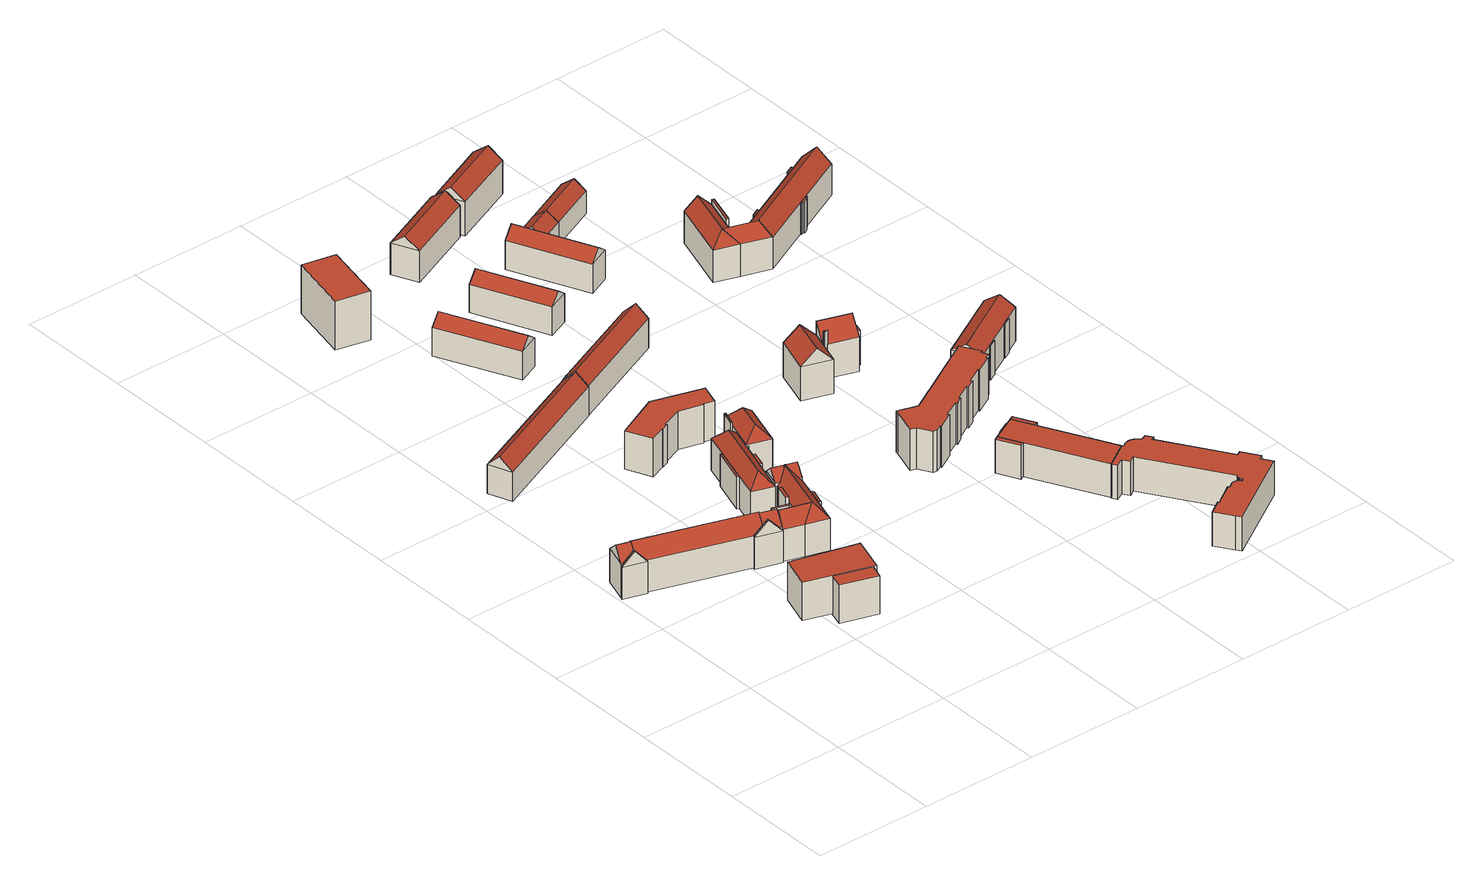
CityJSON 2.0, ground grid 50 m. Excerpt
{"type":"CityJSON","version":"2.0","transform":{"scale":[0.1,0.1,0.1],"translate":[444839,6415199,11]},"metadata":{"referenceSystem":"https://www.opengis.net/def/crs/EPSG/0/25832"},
"CityObjects":{
"building1":{"type":"Building","attributes":{"name":"Nerlichsweg","function":"31001_1010"},"children":["building1-1","building1-2","building1-3","building1-4","building1-5"]},
"building1-1":{"type":"BuildingPart","attributes":{"roofType":"3100","measuredHeight":19.76,"storeysAboveGround":4},"parents":["building1"],"geometry":[{"type":"Solid","lod":"2","boundaries":[[[[0,1,2,3]],[[4,5,1,0]],[[6,7,5,4]],[[3,2,7,6]],[[0,8,4]],[[6,9,3]],[[3,9,8,0]],[[4,8,9,6]],[[1,5,7,2]]]],"semantics":{"surfaces":[{"type":"WallSurface"},{"type":"RoofSurface","Flaechenneigung":"48.3747863686799","Flaechenrichtung":"17.4961596519196","Flaechengroesse":"45.4324639166376"},{"type":"RoofSurface","Flaechenneigung":"48.3749608486403","Flaechenrichtung":"197.49379833138","Flaechengroesse":"45.4024638697782"},{"type":"GroundSurface"}],"values":[[0,0,0,0,0,0,1,2,3]]}}]},
"building1-2":{"type":"BuildingPart","attributes":{"roofType":"3100","measuredHeight":19.71,"storeysAboveGround":4},"parents":["building1"],"geometry":[{"type":"Solid","lod":"2","boundaries":[[[[10,11,12,13]],[[14,15,11,10]],[[16,5,15,14]],[[13,12,5,16]],[[10,17,14]],[[16,18,13]],[[13,18,17,10]],[[14,17,18,16]],[[11,15,5,12]]]],"semantics":{"surfaces":[{"type":"WallSurface"},{"type":"RoofSurface","Flaechenneigung":"46.5723886862439","Flaechenrichtung":"17.5188715845536","Flaechengroesse":"418.518087130703"},{"type":"RoofSurface","Flaechenneigung":"46.5723923785247","Flaechenrichtung":"197.501367905763","Flaechengroesse":"418.530793510477"},{"type":"GroundSurface"}],"values":[[0,0,0,0,0,0,1,2,3]]}}]},
"building1-3":{"type":"BuildingPart","attributes":{"roofType":"3100","measuredHeight":19.78,"storeysAboveGround":4},"parents":["building1"],"geometry":[{"type":"Solid","lod":"2","boundaries":[[[[19,20,21,22]],[[23,24,20,19]],[[25,15,24,23]],[[22,21,15,25]],[[19,26,23]],[[25,27,22]],[[22,27,26,19]],[[23,26,27,25]],[[20,24,15,21]]]],"semantics":{"surfaces":[{"type":"WallSurface"},{"type":"RoofSurface","Flaechenneigung":"48.2441351852865","Flaechenrichtung":"17.5019211493828","Flaechengroesse":"48.0846413065926"},{"type":"RoofSurface","Flaechenneigung":"48.2439892260513","Flaechenrichtung":"197.495717259937","Flaechengroesse":"48.0973239271994"},{"type":"GroundSurface"}],"values":[[0,0,0,0,0,0,1,2,3]]}}]},
"building1-4":{"type":"BuildingPart","attributes":{"roofType":"3100","measuredHeight":19.9,"storeysAboveGround":4},"parents":["building1"],"geometry":[{"type":"Solid","lod":"2","boundaries":[[[[28,29,24,30]],[[31,32,29,28]],[[33,34,32,31]],[[30,24,34,33]],[[28,35,31]],[[33,36,30]],[[30,36,35,28]],[[31,35,36,33]],[[29,32,34,24]]]],"semantics":{"surfaces":[{"type":"WallSurface"},{"type":"RoofSurface","Flaechenneigung":"43.4876445818154","Flaechenrichtung":"107.510559779453","Flaechengroesse":"8.16888816724784"},{"type":"RoofSurface","Flaechenneigung":"43.4868604493693","Flaechenrichtung":"287.541836632266","Flaechengroesse":"8.16662754990904"},{"type":"GroundSurface"}],"values":[[0,0,0,0,0,0,1,2,3]]}}]},
"building1-5":{"type":"BuildingPart","attributes":{"roofType":"3100","measuredHeight":19.8,"storeysAboveGround":4},"parents":["building1"],"geometry":[{"type":"Solid","lod":"2","boundaries":[[[[37,38,39,40]],[[41,42,38,37]],[[43,7,42,41]],[[40,39,7,43]],[[37,44,41]],[[43,45,40]],[[40,45,44,37]],[[41,44,45,43]],[[38,42,7,39]]]],"semantics":{"surfaces":[{"type":"WallSurface"},{"type":"RoofSurface","Flaechenneigung":"40.9968684888485","Flaechenrichtung":"107.470721055647","Flaechengroesse":"6.77630783550925"},{"type":"RoofSurface","Flaechenneigung":"40.9972718735318","Flaechenrichtung":"287.482935167426","Flaechengroesse":"6.77770024238914"},{"type":"GroundSurface"}],"values":[[0,0,0,0,0,0,1,2,3]]}}]},
"building2":{"type":"Building","attributes":{"name":"Hammer Steindamm","function":"31001_1010"},"children":["building2-1","building2-2"]},
"building2-1":{"type":"BuildingPart","attributes":{"roofType":"1000","measuredHeight":16.77,"storeysAboveGround":7},"parents":["building2"],"geometry":[{"type":"Solid","lod":"2","boundaries":[[[[46,47,48,49]],[[50,51,47,46]],[[52,53,51,50]],[[49,48,53,52]],[[50,46,49,52]],[[47,51,53,48]]]],"semantics":{"surfaces":[{"type":"WallSurface"},{"type":"RoofSurface","Flaechenneigung":"90","Flaechenrichtung":"0","Flaechengroesse":"440.060818490972"},{"type":"GroundSurface"}],"values":[[0,0,0,0,1,2]]}}]},
"building2-2":{"type":"BuildingPart","attributes":{"roofType":"1000","measuredHeight":16.67,"storeysAboveGround":7},"parents":["building2"],"geometry":[{"type":"Solid","lod":"2","boundaries":[[[[54,55,56,57]],[[58,59,55,54]],[[60,61,59,58]],[[57,56,61,60]],[[58,54,57,60]],[[55,59,61,56]]]],"semantics":{"surfaces":[{"type":"WallSurface"},{"type":"RoofSurface","Flaechenneigung":"90","Flaechenrichtung":"0","Flaechengroesse":"104.584311201492"},{"type":"GroundSurface"}],"values":[[0,0,0,0,1,2]]}}]},
"building3":{"type":"Building","attributes":{"name":"GriesstraÃe","function":"31001_1010","yearOfConstruction":1957,"roofType":"3100","measuredHeight":17.76,"storeysAboveGround":4},"geometry":[{"type":"Solid","lod":"2","boundaries":[[[[62,63,64,65]],[[66,67,63,62]],[[68,69,67,66]],[[65,64,69,68]],[[62,70,66]],[[68,71,65]],[[65,71,70,62]],[[66,70,71,68]],[[63,67,69,64]]]],"semantics":{"surfaces":[{"type":"WallSurface"},{"type":"RoofSurface","Flaechenneigung":"45.3784375980943","Flaechenrichtung":"336.316038890547","Flaechengroesse":"453.516668318772"},{"type":"RoofSurface","Flaechenneigung":"45.3782904466207","Flaechenrichtung":"156.293088631143","Flaechengroesse":"455.570793759997"},{"type":"GroundSurface"}],"values":[[0,0,0,0,0,0,1,2,3]]}}]},
"building4":{"type":"Building","attributes":{"name":"Hammer Steindamm","function":"31001_1010"},"children":["building4-1","building4-2","building4-3","building4-4","building4-5","building4-6","building4-7","building4-8","building4-9","building4-10","building4-11","building4-12","building4-13"]},
"building4-1":{"type":"BuildingPart","attributes":{"roofType":"1000","measuredHeight":16.24,"storeysAboveGround":4},"parents":["building4"],"geometry":[{"type":"Solid","lod":"2","boundaries":[[[[72,73,74,75]],[[76,77,73,72]],[[78,79,77,76]],[[75,74,79,78]],[[76,72,75,78]],[[73,77,79,74]]]],"semantics":{"surfaces":[{"type":"WallSurface"},{"type":"RoofSurface","Flaechenneigung":"90","Flaechenrichtung":"0","Flaechengroesse":"8.75084714607713"},{"type":"GroundSurface"}],"values":[[0,0,0,0,1,2]]}}]},
"building4-2":{"type":"BuildingPart","attributes":{"roofType":"3200","measuredHeight":19.33,"storeysAboveGround":4},"parents":["building4"],"geometry":[{"type":"Solid","lod":"2","boundaries":[[[[80,81,82,83]],[[84,85,81,80]],[[86,87,85,84]],[[83,82,87,86]],[[80,88,84]],[[86,89,83]],[[83,89,88,80]],[[84,88,89,86]],[[81,85,87,82]]]],"semantics":{"surfaces":[{"type":"WallSurface"},{"type":"RoofSurface","Flaechenneigung":"44.0014424039944","Flaechenrichtung":"197.491570124094","Flaechengroesse":"36.7698563870074"},{"type":"RoofSurface","Flaechenneigung":"-39.8923102227374","Flaechenrichtung":"17.6939614785929","Flaechengroesse":"34.0203543014493"},{"type":"RoofSurface","Flaechenneigung":"42.6659498970158","Flaechenrichtung":"107.547701897758","Flaechengroesse":"193.642006924269"},{"type":"RoofSurface","Flaechenneigung":"42.6659517224614","Flaechenrichtung":"287.687378870757","Flaechengroesse":"193.768410367662"},{"type":"GroundSurface"}],"values":[[0,0,0,0,1,2,3,4,5]]}}]},
"building4-3":{"type":"BuildingPart","attributes":{"roofType":"5000","measuredHeight":19.28,"storeysAboveGround":4},"parents":["building4"],"geometry":[{"type":"Solid","lod":"2","boundaries":[[[[90,91,92,93]],[[84,85,91,90]],[[94,95,85,84]],[[93,92,95,94]],[[90,88,84]],[[94,96,93]],[[93,96,88,90]],[[84,88,96,94]],[[91,85,95,92]]]],"semantics":{"surfaces":[{"type":"WallSurface"},{"type":"RoofSurface","Flaechenneigung":"-42.8195178602194","Flaechenrichtung":"107.755361672757","Flaechengroesse":"37.1265691501325"},{"type":"RoofSurface","Flaechenneigung":"44.3243543427901","Flaechenrichtung":"17.5388598976386","Flaechengroesse":"81.2617392083959"},{"type":"RoofSurface","Flaechenneigung":"44.3245085842006","Flaechenrichtung":"197.512429813629","Flaechengroesse":"81.0886519534278"},{"type":"GroundSurface"}],"values":[[0,0,0,0,1,0,2,3,4]]}}]},
"building4-4":{"type":"BuildingPart","attributes":{"roofType":"3200","measuredHeight":19.33,"storeysAboveGround":4},"parents":["building4"],"geometry":[{"type":"Solid","lod":"2","boundaries":[[[[97,98,99,100]],[[101,102,98,97]],[[103,104,102,101]],[[100,99,104,103]],[[97,105,101]],[[103,106,100]],[[100,106,105,97]],[[101,105,106,103]],[[98,102,104,99]]]],"semantics":{"surfaces":[{"type":"WallSurface"},{"type":"RoofSurface","Flaechenneigung":"39.9669427062067","Flaechenrichtung":"17.7987829821917","Flaechengroesse":"35.1533227748301"},{"type":"RoofSurface","Flaechenneigung":"39.9670143246078","Flaechenrichtung":"197.693961501557","Flaechengroesse":"34.6181283445134"},{"type":"RoofSurface","Flaechenneigung":"42.0277194470229","Flaechenrichtung":"287.589515886979","Flaechengroesse":"243.436978163127"},{"type":"RoofSurface","Flaechenneigung":"42.0279330773196","Flaechenrichtung":"107.719484202186","Flaechengroesse":"243.370641302178"},{"type":"GroundSurface"}],"values":[[0,0,0,0,1,2,3,4,5]]}}]},
"building4-5":{"type":"BuildingPart","attributes":{"roofType":"1000","measuredHeight":13.89,"storeysAboveGround":4},"parents":["building4"],"geometry":[{"type":"Solid","lod":"2","boundaries":[[[[107,108,109,110]],[[111,112,108,107]],[[110,109,112,111]],[[107,110,111]],[[108,112,109]]]],"semantics":{"surfaces":[{"type":"WallSurface"},{"type":"RoofSurface","Flaechenneigung":"90","Flaechenrichtung":"0","Flaechengroesse":"1.17862405068132"},{"type":"GroundSurface"}],"values":[[0,0,0,1,2]]}}]},
"building4-6":{"type":"BuildingPart","attributes":{"roofType":"3100","measuredHeight":19.24,"storeysAboveGround":4},"parents":["building4"],"geometry":[{"type":"Solid","lod":"2","boundaries":[[[[113,104,82,114]],[[115,112,104,113]],[[116,117,112,115]],[[114,82,117,116]],[[113,118,115]],[[116,119,114]],[[114,119,118,113]],[[115,118,119,116]],[[104,112,117,82]]]],"semantics":{"surfaces":[{"type":"WallSurface"},{"type":"RoofSurface","Flaechenneigung":"47.5518102592115","Flaechenrichtung":"197.64403067092","Flaechengroesse":"63.1415230914109"},{"type":"RoofSurface","Flaechenneigung":"47.5518429396732","Flaechenrichtung":"17.5438627475772","Flaechengroesse":"63.0127213124304"},{"type":"GroundSurface"}],"values":[[0,0,0,0,0,0,1,2,3]]}}]},
"building4-7":{"type":"BuildingPart","attributes":{"roofType":"1000","measuredHeight":16.36,"storeysAboveGround":4},"parents":["building4"],"geometry":[{"type":"Solid","lod":"2","boundaries":[[[[120,121,92,122]],[[123,124,121,120]],[[125,126,124,123]],[[122,92,126,125]],[[123,120,122,125]],[[121,124,126,92]]]],"semantics":{"surfaces":[{"type":"WallSurface"},{"type":"RoofSurface","Flaechenneigung":"90","Flaechenrichtung":"0","Flaechengroesse":"7.48510763414799"},{"type":"GroundSurface"}],"values":[[0,0,0,0,1,2]]}}]},
"building4-8":{"type":"BuildingPart","attributes":{"roofType":"1000","measuredHeight":13.89,"storeysAboveGround":4},"parents":["building4"],"geometry":[{"type":"Solid","lod":"2","boundaries":[[[[127,128,129,130]],[[131,132,128,127]],[[133,134,132,131]],[[130,129,134,133]],[[131,127,130,133]],[[128,132,134,129]]]],"semantics":{"surfaces":[{"type":"WallSurface"},{"type":"RoofSurface","Flaechenneigung":"90","Flaechenrichtung":"0","Flaechengroesse":"14.5165716471169"},{"type":"GroundSurface"}],"values":[[0,0,0,0,1,2]]}}]},
"building4-9":{"type":"BuildingPart","attributes":{"roofType":"3200","measuredHeight":19.35,"storeysAboveGround":4},"parents":["building4"],"geometry":[{"type":"Solid","lod":"2","boundaries":[[[[135,136,137,138]],[[139,140,136,135]],[[141,142,140,139]],[[138,137,142,141]],[[135,143,139]],[[141,144,138]],[[138,144,143,135]],[[139,143,144,141]],[[136,140,142,137]]]],"semantics":{"surfaces":[{"type":"WallSurface"},{"type":"RoofSurface","Flaechenneigung":"38.943680891509","Flaechenrichtung":"197.604805606294","Flaechengroesse":"33.9032884919184"},{"type":"RoofSurface","Flaechenneigung":"38.9437986380033","Flaechenrichtung":"17.487582447825","Flaechengroesse":"33.6342818892592"},{"type":"RoofSurface","Flaechenneigung":"45.3377817575485","Flaechenrichtung":"107.643819131723","Flaechengroesse":"115.831824766878"},{"type":"RoofSurface","Flaechenneigung":"45.3376216034785","Flaechenrichtung":"287.791164459571","Flaechengroesse":"115.755821014321"},{"type":"GroundSurface"}],"values":[[0,0,0,0,1,2,3,4,5]]}}]},
"building4-10":{"type":"BuildingPart","attributes":{"roofType":"1000","measuredHeight":13.89,"storeysAboveGround":4},"parents":["building4"],"geometry":[{"type":"Solid","lod":"2","boundaries":[[[[145,146,147,148]],[[149,140,146,145]],[[148,147,140,149]],[[145,148,149]],[[146,140,147]]]],"semantics":{"surfaces":[{"type":"WallSurface"},{"type":"RoofSurface","Flaechenneigung":"90","Flaechenrichtung":"0","Flaechengroesse":"0.500399218227133"},{"type":"GroundSurface"}],"values":[[0,0,0,1,2]]}}]},
"building4-11":{"type":"BuildingPart","attributes":{"roofType":"1000","measuredHeight":15.7,"storeysAboveGround":4},"parents":["building4"],"geometry":[{"type":"Solid","lod":"2","boundaries":[[[[150,151,152,153]],[[154,155,151,150]],[[156,142,155,154]],[[153,152,142,156]],[[154,150,153,156]],[[151,155,142,152]]]],"semantics":{"surfaces":[{"type":"WallSurface"},{"type":"RoofSurface","Flaechenneigung":"90","Flaechenrichtung":"0","Flaechengroesse":"3.64856554781484"},{"type":"GroundSurface"}],"values":[[0,0,0,0,1,2]]}}]},
"building4-12":{"type":"BuildingPart","attributes":{"roofType":"2100","measuredHeight":14.22,"storeysAboveGround":4},"parents":["building4"],"geometry":[{"type":"Solid","lod":"2","boundaries":[[[[157,158,159,160]],[[161,162,158,157]],[[163,164,162,161]],[[160,159,164,163]],[[161,157,160,163]],[[158,162,164,159]]]],"semantics":{"surfaces":[{"type":"WallSurface"},{"type":"RoofSurface","Flaechenneigung":"61.2277244859859","Flaechenrichtung":"107.487997305116","Flaechengroesse":"12.1533721146391"},{"type":"GroundSurface"}],"values":[[0,0,0,0,1,2]]}}]},
"building4-13":{"type":"BuildingPart","attributes":{"roofType":"1000","measuredHeight":13.89,"storeysAboveGround":4},"parents":["building4"],"geometry":[{"type":"Solid","lod":"2","boundaries":[[[[165,166,167,168]],[[169,170,166,165]],[[171,172,170,169]],[[168,167,172,171]],[[169,165,168,171]],[[166,170,172,167]]]],"semantics":{"surfaces":[{"type":"WallSurface"},{"type":"RoofSurface","Flaechenneigung":"90","Flaechenrichtung":"0","Flaechengroesse":"8.66588176810267"},{"type":"GroundSurface"}],"values":[[0,0,0,0,1,2]]}}]},
"building5":{"type":"Building","attributes":{"name":"Marienthaler StraÃe","function":"31001_1010","yearOfConstruction":1957,"roofType":"1000","measuredHeight":21.25,"storeysAboveGround":7},"geometry":[{"type":"Solid","lod":"2","boundaries":[[[[173,174,175,176]],[[177,178,174,173]],[[179,180,178,177]],[[176,175,180,179]],[[177,173,176,179]],[[174,178,180,175]]]],"semantics":{"surfaces":[{"type":"WallSurface"},{"type":"RoofSurface","Flaechenneigung":"90","Flaechenrichtung":"0","Flaechengroesse":"392.565194007723"},{"type":"GroundSurface"}],"values":[[0,0,0,0,1,2]]}}]},
"building6":{"type":"Building","attributes":{"name":"GriesstraÃe","function":"31001_1010","yearOfConstruction":1978,"roofType":"1000","measuredHeight":16.64,"storeysAboveGround":4},"geometry":[{"type":"Solid","lod":"2","boundaries":[[[[181,182,183,184]],[[185,186,182,181]],[[187,188,186,185]],[[189,190,188,187]],[[191,192,190,189]],[[193,194,192,191]],[[195,196,194,193]],[[197,198,196,195]],[[199,200,198,197]],[[201,202,200,199]],[[203,204,202,201]],[[184,183,204,203]],[[201,199,197,195,193,191,189,187,185,181,184,203]],[[182,186,188,190,192,194,196,198,200,202,204,183]]]],"semantics":{"surfaces":[{"type":"WallSurface"},{"type":"RoofSurface","Flaechenneigung":"90","Flaechenrichtung":"0","Flaechengroesse":"425.771846009193"},{"type":"GroundSurface"}],"values":[[0,0,0,0,0,0,0,0,0,0,0,0,1,2]]}}]},
"building7":{"type":"Building","attributes":{"name":"Marienthaler StraÃe","function":"31001_1010","yearOfConstruction":1978,"roofType":"3100","measuredHeight":16.5,"storeysAboveGround":4},"geometry":[{"type":"Solid","lod":"2","boundaries":[[[[205,206,207,208]],[[209,210,206,205]],[[211,212,210,209]],[[208,207,212,211]],[[205,213,209]],[[211,214,208]],[[208,214,213,205]],[[209,213,214,211]],[[206,210,212,207]]]],"semantics":{"surfaces":[{"type":"WallSurface"},{"type":"RoofSurface","Flaechenneigung":"51.7159328930604","Flaechenrichtung":"65.4216410881859","Flaechengroesse":"235.434628491673"},{"type":"RoofSurface","Flaechenneigung":"51.7159007101067","Flaechenrichtung":"245.427301216709","Flaechengroesse":"235.014172726731"},{"type":"GroundSurface"}],"values":[[0,0,0,0,0,0,1,2,3]]}}]},
"building8":{"type":"Building","attributes":{"name":"GriesstraÃe","function":"31001_1010","yearOfConstruction":1957,"roofType":"3100","measuredHeight":18.11,"storeysAboveGround":4},"geometry":[{"type":"Solid","lod":"2","boundaries":[[[[215,216,217,218]],[[219,220,216,215]],[[221,222,220,219]],[[218,217,222,221]],[[215,223,219]],[[221,224,218]],[[218,224,223,215]],[[219,223,224,221]],[[216,220,222,217]]]],"semantics":{"surfaces":[{"type":"WallSurface"},{"type":"RoofSurface","Flaechenneigung":"44.9769715293354","Flaechenrichtung":"336.315967749657","Flaechengroesse":"358.190162245908"},{"type":"RoofSurface","Flaechenneigung":"44.9773886571438","Flaechenrichtung":"156.187656622046","Flaechengroesse":"357.958724961699"},{"type":"GroundSurface"}],"values":[[0,0,0,0,0,0,1,2,3]]}}]},
"building9":{"type":"Building","attributes":{"name":"Marienthaler StraÃe","function":"31001_1010","yearOfConstruction":1978,"roofType":"3100","measuredHeight":16.45,"storeysAboveGround":4},"geometry":[{"type":"Solid","lod":"2","boundaries":[[[[225,226,227,228]],[[229,230,226,225]],[[231,232,230,229]],[[228,227,232,231]],[[225,233,229]],[[231,234,228]],[[228,234,233,225]],[[229,233,234,231]],[[226,230,232,227]]]],"semantics":{"surfaces":[{"type":"WallSurface"},{"type":"RoofSurface","Flaechenneigung":"51.3237319160601","Flaechenrichtung":"65.8329322454606","Flaechengroesse":"214.602241485492"},{"type":"RoofSurface","Flaechenneigung":"51.3237726466933","Flaechenrichtung":"245.832932247704","Flaechengroesse":"214.602241470593"},{"type":"GroundSurface"}],"values":[[0,0,0,0,0,0,1,2,3]]}}]},
"building10":{"type":"Building","attributes":{"name":"Marienthaler StraÃe","function":"31001_1010","yearOfConstruction":1957,"roofType":"3100","measuredHeight":18.35,"storeysAboveGround":4},"geometry":[{"type":"Solid","lod":"2","boundaries":[[[[235,236,237,238]],[[239,240,236,235]],[[241,242,240,239]],[[238,237,242,241]],[[235,243,239]],[[241,244,238]],[[238,244,243,235]],[[239,243,244,241]],[[236,240,242,237]]]],"semantics":{"surfaces":[{"type":"WallSurface"},{"type":"RoofSurface","Flaechenneigung":"52.0689761587536","Flaechenrichtung":"336.244267604105","Flaechengroesse":"248.661622061325"},{"type":"RoofSurface","Flaechenneigung":"52.0690639141109","Flaechenrichtung":"156.172905140073","Flaechengroesse":"248.618316179559"},{"type":"GroundSurface"}],"values":[[0,0,0,0,0,0,1,2,3]]}}]},
"building11":{"type":"Building","attributes":{"name":"ChateauneufstraÃe","function":"31001_1010"},"children":["building11-1","building11-2","building11-3","building11-4"]},
"building11-1":{"type":"BuildingPart","attributes":{"roofType":"1000","measuredHeight":14.77,"storeysAboveGround":5},"parents":["building11"],"geometry":[{"type":"Solid","lod":"2","boundaries":[[[[245,246,247,248]],[[249,250,246,245]],[[251,252,250,249]],[[248,247,252,251]],[[249,245,248,251]],[[246,250,252,247]]]],"semantics":{"surfaces":[{"type":"WallSurface"},{"type":"RoofSurface","Flaechenneigung":"90","Flaechenrichtung":"0","Flaechengroesse":"17.405208971655"},{"type":"GroundSurface"}],"values":[[0,0,0,0,1,2]]}}]},
"building11-2":{"type":"BuildingPart","attributes":{"roofType":"1000","measuredHeight":14.77,"storeysAboveGround":5},"parents":["building11"],"geometry":[{"type":"Solid","lod":"2","boundaries":[[[[253,254,255,256]],[[257,258,254,253]],[[248,247,258,257]],[[256,255,247,248]],[[257,253,256,248]],[[254,258,247,255]]]],"semantics":{"surfaces":[{"type":"WallSurface"},{"type":"RoofSurface","Flaechenneigung":"90","Flaechenrichtung":"0","Flaechengroesse":"552.329104844513"},{"type":"GroundSurface"}],"values":[[0,0,0,0,1,2]]}}]},
"building11-3":{"type":"BuildingPart","attributes":{"roofType":"1000","measuredHeight":14.77,"storeysAboveGround":5},"parents":["building11"],"geometry":[{"type":"Solid","lod":"2","boundaries":[[[[259,260,261,262]],[[263,264,260,259]],[[257,258,264,263]],[[262,261,258,257]],[[263,259,262,257]],[[260,264,258,261]]]],"semantics":{"surfaces":[{"type":"WallSurface"},{"type":"RoofSurface","Flaechenneigung":"90","Flaechenrichtung":"0","Flaechengroesse":"20.0143146790765"},{"type":"GroundSurface"}],"values":[[0,0,0,0,1,2]]}}]},
"building11-4":{"type":"BuildingPart","attributes":{"roofType":"1000","measuredHeight":14.77,"storeysAboveGround":5},"parents":["building11"],"geometry":[{"type":"Solid","lod":"2","boundaries":[[[[265,266,267,268]],[[269,270,266,265]],[[271,272,270,269]],[[268,267,272,271]],[[269,265,268,271]],[[266,270,272,267]]]],"semantics":{"surfaces":[{"type":"WallSurface"},{"type":"RoofSurface","Flaechenneigung":"90","Flaechenrichtung":"0","Flaechengroesse":"2.18460310067241"},{"type":"GroundSurface"}],"values":[[0,0,0,0,1,2]]}}]},
"building12":{"type":"Building","attributes":{"name":"ChateauneufstraÃe","function":"31001_1010","yearOfConstruction":1957,"roofType":"1000","measuredHeight":18.07,"storeysAboveGround":4},"geometry":[{"type":"Solid","lod":"2","boundaries":[[[[273,274,275,276]],[[277,278,274,273]],[[279,280,278,277]],[[281,282,280,279]],[[283,284,282,281]],[[285,286,284,283]],[[287,288,286,285]],[[289,290,288,287]],[[291,292,290,289]],[[293,294,292,291]],[[295,296,294,293]],[[297,298,296,295]],[[299,300,298,297]],[[301,302,300,299]],[[303,304,302,301]],[[305,306,304,303]],[[307,308,306,305]],[[309,310,308,307]],[[311,312,310,309]],[[313,314,312,311]],[[315,316,314,313]],[[317,318,316,315]],[[319,320,318,317]],[[321,322,320,319]],[[323,324,322,321]],[[325,326,324,323]],[[276,275,326,325]],[[323,321,319,317,315,313,311,309,307,305,303,301,299,297,295,293,291,289,287,285,283,281,279,277,273,276,325]],[[274,278,280,282,284,286,288,290,292,294,296,298,300,302,304,306,308,310,312,314,316,318,320,322,324,326,275]]]],"semantics":{"surfaces":[{"type":"WallSurface"},{"type":"RoofSurface","Flaechenneigung":"90","Flaechenrichtung":"0","Flaechengroesse":"720.523266517491"},{"type":"GroundSurface"}],"values":[[0,0,0,0,0,0,0,0,0,0,0,0,0,0,0,0,0,0,0,0,0,0,0,0,0,0,0,1,2]]}}]},
"building13":{"type":"Building","attributes":{"name":"Hammer Steindamm","function":"31001_1010"},"children":["building13-1","building13-2","building13-3","building13-4"]},
"building13-1":{"type":"BuildingPart","attributes":{"roofType":"3100","measuredHeight":21.41,"storeysAboveGround":4},"parents":["building13"],"geometry":[{"type":"Solid","lod":"2","boundaries":[[[[327,328,329,330]],[[331,332,328,327]],[[333,334,332,331]],[[330,329,334,333]],[[327,335,331]],[[333,336,330]],[[330,336,335,327]],[[331,335,336,333]],[[328,332,334,329]]]],"semantics":{"surfaces":[{"type":"WallSurface"},{"type":"RoofSurface","Flaechenneigung":"45.5679723123593","Flaechenrichtung":"107.48790174738","Flaechengroesse":"154.346129998891"},{"type":"RoofSurface","Flaechenneigung":"45.5679955277815","Flaechenrichtung":"287.48649680259","Flaechengroesse":"154.346346685474"},{"type":"GroundSurface"}],"values":[[0,0,0,0,0,0,1,2,3]]}}]},
"building13-2":{"type":"BuildingPart","attributes":{"roofType":"2100","measuredHeight":21.35,"storeysAboveGround":4},"parents":["building13"],"geometry":[{"type":"Solid","lod":"2","boundaries":[[[[337,338,339,340]],[[341,342,338,337]],[[343,329,342,341]],[[340,339,329,343]],[[341,337,340,343]],[[338,342,329,339]]]],"semantics":{"surfaces":[{"type":"WallSurface"},{"type":"RoofSurface","Flaechenneigung":"47.9504499412495","Flaechenrichtung":"197.489650503656","Flaechengroesse":"133.35365812649"},{"type":"GroundSurface"}],"values":[[0,0,0,0,1,2]]}}]},
"building13-3":{"type":"BuildingPart","attributes":{"roofType":"1000","measuredHeight":21.35,"storeysAboveGround":4},"parents":["building13"],"geometry":[{"type":"Solid","lod":"2","boundaries":[[[[344,345,346,347]],[[348,342,345,344]],[[347,346,342,348]],[[344,347,348]],[[345,342,346]]]],"semantics":{"surfaces":[{"type":"WallSurface"},{"type":"RoofSurface","Flaechenneigung":"90","Flaechenrichtung":"0","Flaechengroesse":"1.11435898857783"},{"type":"GroundSurface"}],"values":[[0,0,0,1,2]]}}]},
"building13-4":{"type":"BuildingPart","attributes":{"roofType":"1000","measuredHeight":15.24,"storeysAboveGround":4},"parents":["building13"],"geometry":[{"type":"Solid","lod":"2","boundaries":[[[[349,350,339,351]],[[352,353,350,349]],[[354,355,353,352]],[[351,339,355,354]],[[352,349,351,354]],[[350,353,355,339]]]],"semantics":{"surfaces":[{"type":"WallSurface"},{"type":"RoofSurface","Flaechenneigung":"90","Flaechenrichtung":"0","Flaechengroesse":"6.42614324042635"},{"type":"GroundSurface"}],"values":[[0,0,0,0,1,2]]}}]},
"building14":{"type":"Building","attributes":{"name":"Hammer Steindamm","function":"31001_1010","yearOfConstruction":1978,"roofType":"3100","measuredHeight":16.92,"storeysAboveGround":4},"geometry":[{"type":"Solid","lod":"2","boundaries":[[[[356,357,358,359]],[[360,361,357,356]],[[362,363,361,360]],[[359,358,363,362]],[[356,364,360]],[[362,365,359]],[[359,365,364,356]],[[360,364,365,362]],[[357,361,363,358]]]],"semantics":{"surfaces":[{"type":"WallSurface"},{"type":"RoofSurface","Flaechenneigung":"52.0809602053487","Flaechenrichtung":"245.943599752364","Flaechengroesse":"236.602375788361"},{"type":"RoofSurface","Flaechenneigung":"52.0809602082382","Flaechenrichtung":"65.9435997513114","Flaechengroesse":"236.602375792719"},{"type":"GroundSurface"}],"values":[[0,0,0,0,0,0,1,2,3]]}}]},
"building15":{"type":"Building","attributes":{"name":"Wurmsweg","function":"31001_1010","yearOfConstruction":1983,"roofType":"1000","measuredHeight":14.92,"storeysAboveGround":5},"geometry":[{"type":"Solid","lod":"2","boundaries":[[[[366,367,368,369]],[[370,371,367,366]],[[372,373,371,370]],[[374,375,373,372]],[[376,377,375,374]],[[378,379,377,376]],[[380,381,379,378]],[[382,383,381,380]],[[384,385,383,382]],[[386,387,385,384]],[[388,389,387,386]],[[390,391,389,388]],[[392,393,391,390]],[[253,394,393,392]],[[256,395,394,253]],[[396,397,395,256]],[[398,399,397,396]],[[400,401,399,398]],[[402,403,401,400]],[[404,405,403,402]],[[406,407,405,404]],[[408,409,407,406]],[[410,411,409,408]],[[412,413,411,410]],[[414,415,413,412]],[[416,417,415,414]],[[418,419,417,416]],[[420,421,419,418]],[[422,423,421,420]],[[424,425,423,422]],[[426,427,425,424]],[[428,429,427,426]],[[430,431,429,428]],[[432,433,431,430]],[[434,435,433,432]],[[436,437,435,434]],[[438,439,437,436]],[[440,441,439,438]],[[442,443,441,440]],[[444,445,443,442]],[[446,447,445,444]],[[448,449,447,446]],[[450,451,449,448]],[[452,453,451,450]],[[454,455,453,452]],[[456,457,455,454]],[[458,459,457,456]],[[460,461,459,458]],[[462,463,461,460]],[[464,465,463,462]],[[466,467,465,464]],[[369,368,467,466]],[[464,462,460,458,456,454,452,450,448,446,444,442,440,438,436,434,432,430,428,426,424,422,420,418,416,414,412,410,408,406,404,402,400,398,396,256,253,392,390,388,386,384,382,380,378,376,374,372,370,366,369,466]],[[367,371,373,375,377,379,381,383,385,387,389,391,393,394,395,397,399,401,403,405,407,409,411,413,415,417,419,421,423,425,427,429,431,433,435,437,439,441,443,445,447,449,451,453,455,457,459,461,463,465,467,368]]]],"semantics":{"surfaces":[{"type":"WallSurface"},{"type":"RoofSurface","Flaechenneigung":"90","Flaechenrichtung":"0","Flaechengroesse":"1034.63378807805"},{"type":"GroundSurface"}],"values":[[0,0,0,0,0,0,0,0,0,0,0,0,0,0,0,0,0,0,0,0,0,0,0,0,0,0,0,0,0,0,0,0,0,0,0,0,0,0,0,0,0,0,0,0,0,0,0,0,0,0,0,0,1,2]]}}]},
"building16":{"type":"Building","attributes":{"name":"Marienthaler StraÃe","function":"31001_1010","yearOfConstruction":1978,"roofType":"3100","measuredHeight":13.79,"storeysAboveGround":3},"geometry":[{"type":"Solid","lod":"2","boundaries":[[[[468,469,470,471]],[[472,473,469,468]],[[474,475,473,472]],[[471,470,475,474]],[[468,476,472]],[[474,477,471]],[[471,477,476,468]],[[472,476,477,474]],[[469,473,475,470]]]],"semantics":{"surfaces":[{"type":"WallSurface"},{"type":"RoofSurface","Flaechenneigung":"52.3003793871258","Flaechenrichtung":"335.950460567341","Flaechengroesse":"76.6933627794917"},{"type":"RoofSurface","Flaechenneigung":"52.3004724110768","Flaechenrichtung":"155.95276117746","Flaechengroesse":"77.0149220438327"},{"type":"GroundSurface"}],"values":[[0,0,0,0,0,0,1,2,3]]}}]},
"building17":{"type":"Building","attributes":{"name":"Marienthaler StraÃe","function":"31001_1010","yearOfConstruction":1957,"roofType":"3100","measuredHeight":19.52,"storeysAboveGround":4},"geometry":[{"type":"Solid","lod":"2","boundaries":[[[[478,479,480,481]],[[482,483,479,478]],[[484,485,483,482]],[[481,480,485,484]],[[478,486,482]],[[484,487,481]],[[481,487,486,478]],[[482,486,487,484]],[[479,483,485,480]]]],"semantics":{"surfaces":[{"type":"WallSurface"},{"type":"RoofSurface","Flaechenneigung":"51.897491391072","Flaechenrichtung":"336.161801467026","Flaechengroesse":"229.52059539499"},{"type":"RoofSurface","Flaechenneigung":"51.897495496352","Flaechenrichtung":"156.153738223203","Flaechengroesse":"229.559655696615"},{"type":"GroundSurface"}],"values":[[0,0,0,0,0,0,1,2,3]]}}]},
"building18":{"type":"Building","attributes":{"name":"Marienthaler StraÃe","function":"31001_1010","yearOfConstruction":1978,"roofType":"3100","measuredHeight":13.72,"storeysAboveGround":3},"geometry":[{"type":"Solid","lod":"2","boundaries":[[[[472,473,488,489]],[[468,469,473,472]],[[490,491,469,468]],[[489,488,491,490]],[[472,476,468]],[[490,492,489]],[[489,492,476,472]],[[468,476,492,490]],[[473,469,491,488]]]],"semantics":{"surfaces":[{"type":"WallSurface"},{"type":"RoofSurface","Flaechenneigung":"52.4497009853866","Flaechenrichtung":"155.954984932703","Flaechengroesse":"146.374539645394"},{"type":"RoofSurface","Flaechenneigung":"52.4497171364879","Flaechenrichtung":"335.953898172144","Flaechengroesse":"146.698108256289"},{"type":"GroundSurface"}],"values":[[0,0,0,0,0,0,1,2,3]]}}]},
"building19":{"type":"Building","attributes":{"name":"ChateauneufstraÃe","function":"31001_1010"},"children":["building19-1","building19-2","building19-3"]},
"building19-1":{"type":"BuildingPart","attributes":{"roofType":"3100","measuredHeight":19.03,"storeysAboveGround":4},"parents":["building19"],"geometry":[{"type":"Solid","lod":"2","boundaries":[[[[493,494,495,496]],[[497,498,494,493]],[[499,500,498,497]],[[496,495,500,499]],[[493,501,497]],[[499,502,496]],[[496,502,501,493]],[[497,501,502,499]],[[494,498,500,495]]]],"semantics":{"surfaces":[{"type":"WallSurface"},{"type":"RoofSurface","Flaechenneigung":"55.7669068027693","Flaechenrichtung":"330.269927763419","Flaechengroesse":"255.705356465072"},{"type":"RoofSurface","Flaechenneigung":"55.7666892021712","Flaechenrichtung":"150.202069150245","Flaechengroesse":"256.132002594925"},{"type":"GroundSurface"}],"values":[[0,0,0,0,0,0,1,2,3]]}}]},
"building19-2":{"type":"BuildingPart","attributes":{"roofType":"1000","measuredHeight":14.88,"storeysAboveGround":4},"parents":["building19"],"geometry":[{"type":"Solid","lod":"2","boundaries":[[[[503,504,505,506]],[[507,508,504,503]],[[509,510,508,507]],[[506,505,510,509]],[[507,503,506,509]],[[504,508,510,505]]]],"semantics":{"surfaces":[{"type":"WallSurface"},{"type":"RoofSurface","Flaechenneigung":"90","Flaechenrichtung":"0","Flaechengroesse":"1.8994670250365"},{"type":"GroundSurface"}],"values":[[0,0,0,0,1,2]]}}]},
"building19-3":{"type":"BuildingPart","attributes":{"roofType":"1000","measuredHeight":14.88,"storeysAboveGround":4},"parents":["building19"],"geometry":[{"type":"Solid","lod":"2","boundaries":[[[[511,512,513,514]],[[515,516,512,511]],[[517,518,516,515]],[[514,513,518,517]],[[515,511,514,517]],[[512,516,518,513]]]],"semantics":{"surfaces":[{"type":"WallSurface"},{"type":"RoofSurface","Flaechenneigung":"90","Flaechenrichtung":"0","Flaechengroesse":"1.91021922875802"},{"type":"GroundSurface"}],"values":[[0,0,0,0,1,2]]}}]},
"building20":{"type":"Building","attributes":{"name":"GriesstraÃe","function":"31001_1010"},"children":["building20-1","building20-2","building20-3","building20-4","building20-5","building20-6","building20-7"]},
"building20-1":{"type":"BuildingPart","attributes":{"roofType":"1000","measuredHeight":13.78,"storeysAboveGround":5},"parents":["building20"],"geometry":[{"type":"Solid","lod":"2","boundaries":[[[[519,520,521,522]],[[523,524,520,519]],[[525,526,524,523]],[[522,521,526,525]],[[523,519,522,525]],[[520,524,526,521]]]],"semantics":{"surfaces":[{"type":"WallSurface"},{"type":"RoofSurface","Flaechenneigung":"90","Flaechenrichtung":"0","Flaechengroesse":"3.49249093772562"},{"type":"GroundSurface"}],"values":[[0,0,0,0,1,2]]}}]},
"building20-2":{"type":"BuildingPart","attributes":{"roofType":"5000","measuredHeight":19.48,"storeysAboveGround":5},"parents":["building20"],"geometry":[{"type":"Solid","lod":"2","boundaries":[[[[527,528,529,530]],[[531,532,528,527]],[[533,534,532,531]],[[530,529,534,533]],[[527,535,531]],[[533,536,530]],[[530,536,535,527]],[[531,535,536,533]],[[528,532,534,529]]]],"semantics":{"surfaces":[{"type":"WallSurface"},{"type":"RoofSurface","Flaechenneigung":"-45.175068218819","Flaechenrichtung":"287.502257993515","Flaechengroesse":"34.5856915770298"},{"type":"RoofSurface","Flaechenneigung":"40.9520126438762","Flaechenrichtung":"197.488686385501","Flaechengroesse":"94.4064482541774"},{"type":"RoofSurface","Flaechenneigung":"40.951806199957","Flaechenrichtung":"17.4918969287858","Flaechengroesse":"69.6041204508678"},{"type":"GroundSurface"}],"values":[[0,0,0,0,1,0,2,3,4]]}}]},
"building20-3":{"type":"BuildingPart","attributes":{"roofType":"3100","measuredHeight":19.6,"storeysAboveGround":5},"parents":["building20"],"geometry":[{"type":"Solid","lod":"2","boundaries":[[[[537,529,538,539]],[[540,534,529,537]],[[541,542,534,540]],[[539,538,542,541]],[[537,543,540]],[[541,544,539]],[[539,544,543,537]],[[540,543,544,541]],[[529,534,542,538]]]],"semantics":{"surfaces":[{"type":"WallSurface"},{"type":"RoofSurface","Flaechenneigung":"44.7778879652806","Flaechenrichtung":"153.728726243378","Flaechengroesse":"430.176531526292"},{"type":"RoofSurface","Flaechenneigung":"44.7768047610156","Flaechenrichtung":"333.69059920884","Flaechengroesse":"424.792618901163"},{"type":"GroundSurface"}],"values":[[0,0,0,0,0,0,1,2,3]]}}]},
"building20-4":{"type":"BuildingPart","attributes":{"roofType":"5000","measuredHeight":19.5,"storeysAboveGround":5},"parents":["building20"],"geometry":[{"type":"Solid","lod":"2","boundaries":[[[[527,528,545,546]],[[547,548,528,527]],[[549,550,548,547]],[[546,545,550,549]],[[527,551,547]],[[549,552,546]],[[546,552,551,527]],[[547,551,552,549]],[[528,548,550,545]]]],"semantics":{"surfaces":[{"type":"WallSurface"},{"type":"RoofSurface","Flaechenneigung":"40.8277827668126","Flaechenrichtung":"197.48712860879","Flaechengroesse":"37.6868966500527"},{"type":"RoofSurface","Flaechenneigung":"45.1817937535713","Flaechenrichtung":"107.499043011802","Flaechengroesse":"193.824712957308"},{"type":"RoofSurface","Flaechenneigung":"45.1817220510017","Flaechenrichtung":"287.491346501968","Flaechengroesse":"193.818661643649"},{"type":"GroundSurface"}],"values":[[0,0,0,0,1,0,2,3,4]]}}]},
"building20-5":{"type":"BuildingPart","attributes":{"roofType":"1000","measuredHeight":16.21,"storeysAboveGround":5},"parents":["building20"],"geometry":[{"type":"Solid","lod":"2","boundaries":[[[[553,554,545,555]],[[556,557,554,553]],[[558,559,557,556]],[[555,545,559,558]],[[556,553,555,558]],[[554,557,559,545]]]],"semantics":{"surfaces":[{"type":"WallSurface"},{"type":"RoofSurface","Flaechenneigung":"90","Flaechenrichtung":"0","Flaechengroesse":"14.2115740358939"},{"type":"GroundSurface"}],"values":[[0,0,0,0,1,2]]}}]},
"building20-6":{"type":"BuildingPart","attributes":{"roofType":"1000","measuredHeight":13.78,"storeysAboveGround":5},"parents":["building20"],"geometry":[{"type":"Solid","lod":"2","boundaries":[[[[560,561,562,563]],[[564,565,561,560]],[[566,567,565,564]],[[563,562,567,566]],[[564,560,563,566]],[[561,565,567,562]]]],"semantics":{"surfaces":[{"type":"WallSurface"},{"type":"RoofSurface","Flaechenneigung":"90","Flaechenrichtung":"0","Flaechengroesse":"3.86630980603216"},{"type":"GroundSurface"}],"values":[[0,0,0,0,1,2]]}}]},
"building20-7":{"type":"BuildingPart","attributes":{"roofType":"1000","measuredHeight":13.78,"storeysAboveGround":5},"parents":["building20"],"geometry":[{"type":"Solid","lod":"2","boundaries":[[[[568,569,570,571]],[[572,573,569,568]],[[574,575,573,572]],[[576,577,575,574]],[[578,579,577,576]],[[580,581,579,578]],[[582,583,581,580]],[[571,570,583,582]],[[580,578,576,574,572,568,571,582]],[[569,573,575,577,579,581,583,570]]]],"semantics":{"surfaces":[{"type":"WallSurface"},{"type":"RoofSurface","Flaechenneigung":"90","Flaechenrichtung":"0","Flaechengroesse":"4.38737900833748"},{"type":"GroundSurface"}],"values":[[0,0,0,0,0,0,0,0,1,2]]}}]}
},
"vertices":[
[101,1332,159],[101,1332,11],[44,1350,11],[44,1350,159],[67,1225,159],[67,1225,11],[10,1243,159],[10,1243,11],[84,1278,209],[27,1296,209],
[584,1188,151],[584,1188,11],[104,1340,11],[104,1340,151],[548,1073,151],[548,1073,11],[67,1225,151],[566,1131,208],[85,1282,208],
[644,1152,162],[644,1152,11],[579,1173,11],[579,1173,162],[613,1053,162],[613,1053,11],[548,1073,162],[629,1102,209],[563,1123,209],
[610,1043,150],[610,1043,11],[613,1053,150],[502,1077,150],[502,1077,11],[505,1087,150],[505,1087,11],[556,1060,210],[559,1070,210],
[102,1204,152],[102,1204,11],[105,1213,11],[105,1213,152],[7,1234,152],[7,1234,11],[10,1243,152],[55,1219,209],[57,1228,209],
[417,703,184],[417,703,16],[696,614,16],[696,614,184],[461,840,184],[461,840,16],[743,764,184],[743,764,16],
[662,556,183],[662,556,16],[682,618,16],[682,618,183],[510,604,183],[510,604,16],[530,667,183],[530,667,16],
[639,2331,132],[639,2331,6],[75,2084,6],[75,2084,132],[682,2236,132],[682,2236,6],[113,1986,132],[113,1986,6],[660,2283,183],[94,2035,183],
[749,1238,180],[749,1238,17],[728,1171,17],[728,1171,180],[761,1234,180],[761,1234,17],[739,1167,180],[739,1167,17],
[786,988,157],[786,988,17],[867,1245,17],[867,1245,157],[691,1017,157],[691,1017,17],[774,1275,157],[774,1275,17],[754,1052,210],[834,1303,210],
[723,1116,157],[723,1116,17],[641,1142,17],[641,1142,157],[610,1043,157],[610,1043,17],[626,1092,210],
[788,1667,156],[788,1667,17],[675,1307,17],[675,1307,156],[883,1637,156],[883,1637,17],[767,1277,156],[767,1277,17],[822,1608,210],[735,1335,210],
[809,1357,156],[809,1357,17],[799,1377,17],[799,1377,156],[795,1362,156],[795,1362,17],
[767,1277,169],[867,1245,169],[795,1362,169],[894,1331,169],[894,1331,17],[781,1320,210],[880,1288,210],
[644,1152,181],[644,1152,17],[641,1142,181],[708,1132,181],[708,1132,17],[704,1122,181],[704,1122,17],
[699,1414,156],[699,1414,17],[708,1411,17],[708,1411,156],[748,1567,156],[748,1567,17],[756,1565,156],[756,1565,17],
[953,1517,160],[953,1517,17],[1014,1709,17],[1014,1709,160],[854,1548,160],[854,1548,17],[916,1740,160],[916,1740,17],[916,1572,211],[952,1685,211],
[852,1541,156],[852,1541,17],[866,1545,17],[866,1545,156],[854,1548,156],
[890,1678,174],[890,1678,17],[895,1676,17],[895,1676,174],[911,1741,174],[911,1741,17],[916,1740,174],
[822,1103,159],[822,1103,17],[837,1099,17],[837,1099,151],[843,1170,159],[843,1170,17],[858,1165,151],[858,1165,17],
[848,1488,156],[848,1488,17],[836,1492,17],[836,1492,156],[827,1423,156],[827,1423,17],[815,1426,156],[815,1426,17],
[445,3388,220],[445,3388,7],[303,3418,7],[303,3418,220],[388,3123,220],[388,3123,7],[246,3154,220],[246,3154,7],
[678,1809,172],[678,1809,5],[707,1820,5],[707,1820,172],[677,1811,172],[677,1811,5],[609,1783,172],[609,1783,5],[562,1889,172],[562,1889,5],[753,1977,172],[753,1977,5],[966,1915,172],[966,1915,5],[938,1828,172],[938,1828,5],[894,1839,172],[894,1839,5],[893,1835,172],[893,1835,5],[792,1861,172],[792,1861,5],[705,1826,172],[705,1826,5],
[736,2609,132],[736,2609,7],[584,2942,7],[584,2942,132],[644,2568,132],[644,2568,7],[492,2900,132],[492,2900,7],[690,2588,172],[538,2921,172],
[1088,2527,138],[1088,2527,8],[639,2331,8],[639,2331,138],[1129,2434,138],[1129,2434,8],[682,2236,138],[682,2236,8],[1108,2481,189],[660,2283,189],
[1001,2758,136],[1001,2758,11],[863,3066,11],[863,3066,136],[910,2718,136],[910,2718,11],[772,3025,136],[772,3025,11],[956,2738,175],[818,3045,175],
[1023,3544,141],[1023,3544,3],[719,3410,3],[719,3410,141],[1070,3436,141],[1070,3436,3],[767,3302,141],[767,3302,3],[1047,3490,187],[743,3356,187],
[1697,1047,182],[1697,1047,34],[1681,1039,34],[1681,1039,182],[1741,959,182],[1741,959,34],[1726,951,182],[1726,951,34],
[1777,579,182],[1777,579,34],[1882,646,34],[1882,646,182],[1571,981,182],[1571,981,34],
[1601,881,182],[1601,881,34],[1618,890,34],[1618,890,182],[1554,972,182],[1554,972,34],
[1597,999,182],[1597,999,34],[1598,995,34],[1598,995,182],[1650,1026,182],[1650,1026,34],[1652,1023,182],[1652,1023,34],
[1372,1316,208],[1372,1316,28],[1369,1304,28],[1369,1304,208],[1456,1289,208],[1456,1289,28],[1817,1496,208],[1817,1496,28],[1862,1416,208],[1862,1416,28],[1852,1411,208],[1852,1411,28],[1867,1385,208],[1867,1385,28],[1845,1373,208],[1845,1373,28],[1849,1367,208],[1849,1367,28],[1775,1326,208],[1775,1326,28],[1772,1331,208],[1772,1331,28],[1706,1295,208],[1706,1295,28],[1710,1288,208],[1710,1288,28],[1673,1267,208],[1673,1267,28],[1670,1273,208],[1670,1273,28],[1602,1235,208],[1602,1235,28],[1605,1229,208],[1605,1229,28],[1574,1211,208],[1574,1211,28],[1571,1217,208],[1571,1217,28],[1502,1179,208],[1502,1179,28],[1506,1172,208],[1506,1172,28],[1434,1132,208],[1434,1132,28],[1431,1138,208],[1431,1138,28],[1406,1124,208],[1406,1124,28],[1389,1127,208],[1389,1127,28],[1357,1183,208],[1357,1183,28],[1333,1191,208],[1333,1191,28],
[1443,1758,174],[1443,1758,23],[1495,1920,23],[1495,1920,174],[1320,1797,174],[1320,1797,23],[1371,1959,174],[1371,1959,23],[1382,1777,237],[1433,1939,237],
[1608,1810,173],[1608,1810,23],[1629,1877,23],[1629,1877,236],[1473,1853,173],[1473,1853,23],[1495,1920,236],
[1469,1840,236],[1469,1840,23],[1489,1848,23],[1489,1848,236],[1473,1853,236],
[1647,1872,175],[1647,1872,23],[1629,1877,175],[1637,1839,175],[1637,1839,23],[1619,1845,175],[1619,1845,23],
[1044,3148,148],[1044,3148,20],[1188,2824,20],[1188,2824,148],[1140,3191,148],[1140,3191,20],[1285,2867,148],[1285,2867,20],[1092,3170,189],[1236,2846,189],
[2079,199,182],[2079,199,33],[2081,196,33],[2081,196,182],[2077,203,182],[2077,203,33],[2075,207,182],[2075,207,33],[2075,211,182],[2075,211,33],[2075,215,182],[2075,215,33],[2075,219,182],[2075,219,33],[2077,223,182],[2077,223,33],[2079,227,182],[2079,227,33],[2081,230,182],[2081,230,33],[1867,563,182],[1867,563,33],[1842,547,182],[1842,547,33],[1823,575,182],[1823,575,33],[1788,557,182],[1788,557,33],[1777,579,33],[1882,646,33],[1886,640,182],[1886,640,33],[1902,651,182],[1902,651,33],[1908,653,182],[1908,653,33],[1915,655,182],[1915,655,33],[1921,656,182],[1921,656,33],[1927,656,182],[1927,656,33],[1934,654,182],[1934,654,33],[1943,651,182],[1943,651,33],[1951,646,182],[1951,646,33],[1958,640,182],[1958,640,33],[1965,633,182],[1965,633,33],[1990,643,182],[1990,643,33],[2007,616,182],[2007,616,33],[1994,608,182],[1994,608,33],[2170,332,182],[2170,332,33],[2187,342,182],[2187,342,33],[2233,271,182],[2233,271,33],[2216,260,182],[2216,260,33],[2245,215,182],[2245,215,33],[1921,8,182],[1921,8,33],[1908,28,182],[1908,28,33],[1860,104,182],[1860,104,33],[1916,140,182],[1916,140,33],[1918,136,182],[1918,136,33],[2008,194,182],[2008,194,33],[2012,188,182],[2012,188,33],[2035,204,182],[2035,204,33],[2040,205,182],[2040,205,33],[2045,206,182],[2045,206,33],[2049,206,182],[2049,206,33],[2054,206,182],[2054,206,33],[2059,204,182],[2059,204,33],[2063,202,182],[2063,202,33],[2067,199,182],[2067,199,33],[2071,195,182],[2071,195,33],[2073,191,182],[2073,191,33],
[1251,3235,121],[1251,3235,23],[1142,3186,23],[1142,3186,121],[1294,3143,121],[1294,3143,23],[1184,3094,121],[1184,3094,23],[1272,3189,160],[1163,3140,160],
[1309,3648,161],[1309,3648,13],[1031,3525,13],[1031,3525,161],[1357,3539,161],[1357,3539,13],[1079,3416,161],[1079,3416,13],[1333,3593,208],[1055,3470,208],
[1502,3236,23],[1502,3236,121],[1461,3328,121],[1461,3328,23],[1482,3282,160],
[2103,1695,181],[2103,1695,32],[1802,1523,32],[1802,1523,181],[2163,1589,181],[2163,1589,32],[1862,1416,181],[1862,1416,32],[2133,1642,222],[1832,1469,222],
[1964,1469,181],[1964,1469,32],[1962,1473,32],[1962,1473,181],[1931,1450,181],[1931,1450,32],[1929,1454,181],[1929,1454,32],
[2097,1545,181],[2097,1545,32],[2094,1549,32],[2094,1549,181],[2063,1526,181],[2063,1526,32],[2061,1530,181],[2061,1530,32],
[2145,2830,157],[2145,2830,20],[2140,2839,20],[2140,2839,157],[2114,2815,157],[2114,2815,20],[2109,2823,157],[2109,2823,20],
[1674,2566,161],[1674,2566,20],[1794,2528,20],[1794,2528,161],[1702,2653,161],[1702,2653,20],[1754,2637,161],[1754,2637,20],[1637,2625,214],[1774,2582,214],
[1794,2528,157],[2267,2761,20],[2267,2761,157],[1754,2637,157],[2215,2865,157],[2215,2865,20],[1774,2582,216],[2241,2813,216],
[1758,2832,20],[1758,2832,161],[1572,2598,161],[1572,2598,20],[1656,2864,161],[1656,2864,20],[1637,2626,215],[1707,2848,215],
[1768,2829,182],[1768,2829,20],[1758,2832,182],[1727,2697,182],[1727,2697,20],[1717,2700,182],[1717,2700,20],
[1834,2687,157],[1834,2687,20],[1838,2678,20],[1838,2678,157],[1868,2704,157],[1868,2704,20],[1872,2695,157],[1872,2695,20],
[2019,2632,157],[2019,2632,20],[2026,2635,20],[2026,2635,157],[2016,2637,157],[2016,2637,20],[2066,2662,157],[2066,2662,20],[2064,2655,157],[2064,2655,20],[2053,2649,157],[2053,2649,20],[2052,2644,157],[2052,2644,20],[2033,2633,157],[2033,2633,20]
]}
